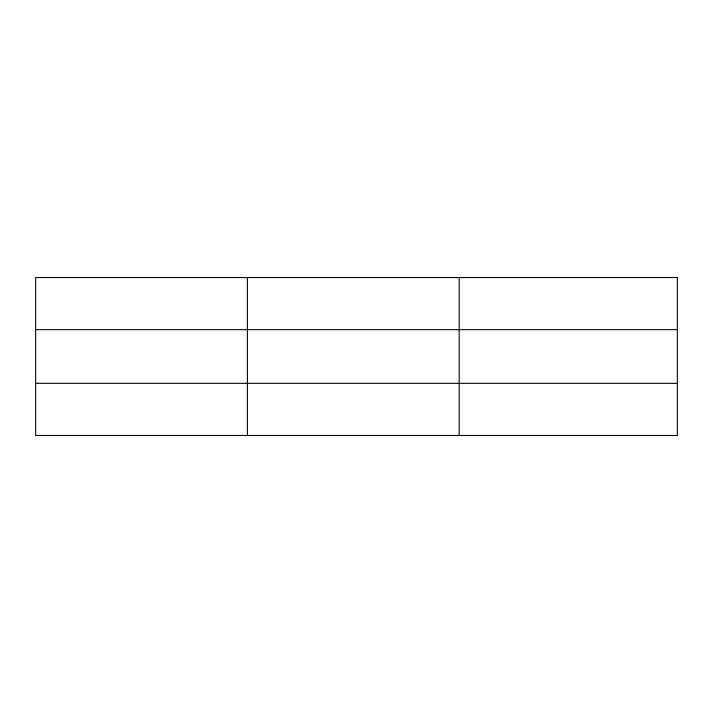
<?xml version="1.0" encoding="UTF-8"?>
<svg xmlns="http://www.w3.org/2000/svg" width="713" height="713" viewBox="0 0 713 713"><rect width="100%" height="100%" fill="white"/><g stroke="black" fill="none" stroke-linecap="round" stroke-linejoin="round"><path stroke-width="1.07" d="M247.411 277.535L247.411 435.465M459.172 277.535L459.172 435.465M35.65 329.656L677.35 329.656M35.65 383.344L677.35 383.344M677.35 277.535L677.35 435.465L35.65 435.465L35.65 277.535L677.35 277.535"/></g></svg>
